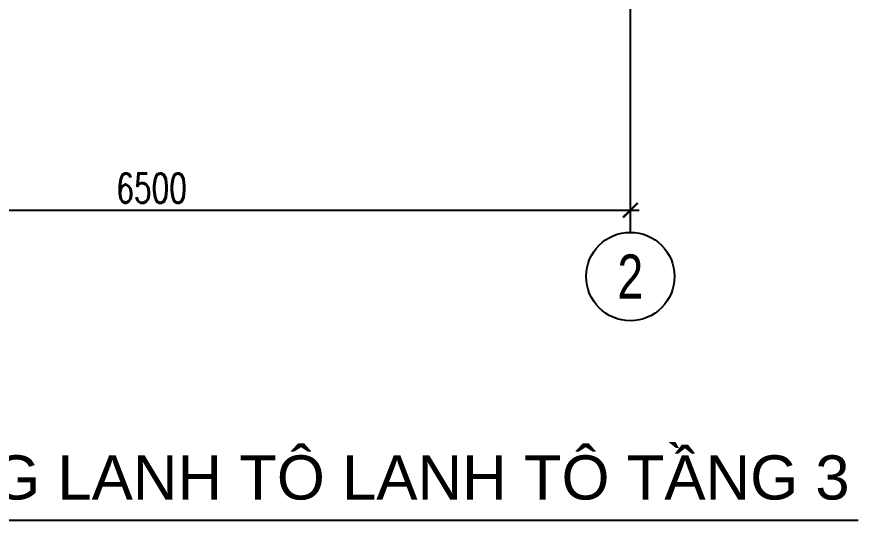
# Model space of a CAD drawing. Header units: millimetres. Extents: x -529861 to -223882, y -171969 to 61504.
# Drawn here: x -428697 to -422986, y -137656 to -134237 of the extents above; entities that cross this region are included whole.
import ezdxf
from ezdxf.enums import TextEntityAlignment as Align

# ---------------------------------------------------------------- set-up
doc = ezdxf.new("R2010")
doc.units = ezdxf.units.MM
doc.header["$LTSCALE"] = 5000
doc.linetypes.add('CENTER', pattern=[2, 1.25, -0.25, 0.25, -0.25])
doc.layers.get('Defpoints').update_dxf_attribs({"color": 143})
for name, color, linetype in [('KCS_AXIS', 18, 'CENTER'), ('KCS_BORDER', 3, 'Continuous'), ('KCS_CHI', 1, 'Continuous'), ('KCS_DIM', 1, 'Continuous'), ('KCS_TEXT', 2, 'Continuous')]:
    doc.layers.add(name, color=color, linetype=linetype)
doc.layers.add('S-text', color=2, linetype='Continuous', lineweight=20)
doc.layers.add('S-TEXT35', color=3, linetype='Continuous', lineweight=30)
doc.styles.add('.VnArialH', font='')
doc.styles.add('s-text', font='vnsimli.shx', dxfattribs={"width": 0.7})
doc.styles.add('style1', font='arial.ttf', dxfattribs={"width": 0.75})
doc.styles.add('VNAVANTH', font='')
doc.styles.get('.VnArialH').set_extended_font_data('.VnArialH')
doc.styles.get('VNAVANTH').set_extended_font_data('.VnAvantH')
doc.dimstyles.new('1-100s', dxfattribs={"dimtxt": 200, "dimasz": 100, "dimexe": 60, "dimexo": 0, "dimgap": 50, "dimtad": 1, "dimdec": 0, "dimzin": 0, "dimdsep": 46, "dimtxsty": 's-text', "dimblk1": 'ARCHTICK', "dimblk2": 'ARCHTICK', "dimsah": 1, "dimcen": 80, "dimdle": 60, "dimclrd": 9, "dimclre": 9, "dimclrt": 2, "dimadec": 0, "dimazin": 0, "dimtfac": 0.0001, "dimtdec": 0, "dimtix": 1, "dimtmove": 1, "dimatfit": 3, "dimldrblk": 'ARCHTICK', "dimfxl": 200, "dimtolj": 1, "dimtzin": 0, "dimarcsym": 0})

# ---------------------------------------------------------------- blocks, each defined once
blk = doc.blocks.new('_ArchTick')
at = {"color": 0, "linetype": 'ByBlock', "const_width": 0.15}
blk.add_lwpolyline([(-0.5, -0.5), (0.5, 0.5)], dxfattribs=at)
blk = doc.blocks.new('*D1159')
at = {"layer": 'Defpoints', "color": 0, "ltscale": 1500, "transparency": 16777216}
for p in [(-30105.3, -46735.7), (-23605.3, -46735.7), (-23605.3, -48211.7)]:
    blk.add_point(p, dxfattribs=at)
at = {"layer": 'KCS_DIM', "color": 9, "lineweight": -2, "ltscale": 1500, "transparency": 16777216}
for p, q in [((-30105.3, -46735.7), (-30105.3, -48271.7)), ((-23605.3, -46735.7), (-23605.3, -48271.7)), ((-30165.3, -48211.7), (-23545.3, -48211.7))]:
    blk.add_line(p, q, dxfattribs=at)
at = {"layer": 'KCS_DIM', "color": 9, "lineweight": -2, "ltscale": 1500, "transparency": 16777216, "xscale": 100, "yscale": 100, "zscale": 100, "rotation": 180}
blk.add_blockref('_ArchTick', (-30105.3, -48211.7), dxfattribs=at)
at = {"layer": 'KCS_DIM', "color": 9, "lineweight": -2, "ltscale": 1500, "transparency": 16777216, "xscale": 100, "yscale": 100, "zscale": 100}
blk.add_blockref('_ArchTick', (-23605.3, -48211.7), dxfattribs=at)
at = {"layer": 'KCS_DIM', "color": 2, "ltscale": 1500, "transparency": 16777216, "insert": (-26855.3, -48061.7), "char_height": 200, "attachment_point": 5, "style": 's-text'}
blk.add_mtext('\\A1;6500', dxfattribs=at)
blk = doc.blocks.new('*U1320')
blk.add_line((1.004, 0.004), (141.48, 0))
at = {"layer": 'S-TEXT35', "style": 'VNAVANTH'}
for tag, p in [('VIET_NAME', (21.637, 3.329)), ('ENGLISH_NAME', (21.637, -7.829))]:
    blk.add_attdef(tag, p, '', height=5, dxfattribs=at)
for tag, height, p in [('VIEW-NUMBER', 5, (10.04, 1.5)), ('SHEET_NUMBER', 2.5, (10.036, -5))]:
    blk.add_attdef(tag, text='', height=height, dxfattribs=at).set_placement(p, align=Align.CENTER)
blk = doc.blocks.new('2-LUOI TRUC')
at = {"layer": 'KCS_CHI', "ltscale": 1500}
blk.add_line((-23605.3, -48211.7), (-23605.3, -48361.7), dxfattribs=at)
blk.add_circle((-23605.3, -48661.7), 300, dxfattribs=at)
at = {"layer": 'KCS_TEXT', "color": 4, "ltscale": 1500, "style": 'style1', "width": 0.75}
blk.add_text('2', height=300, dxfattribs=at).set_placement((-23605.3, -48661.7), align=Align.MIDDLE_CENTER)
at = {"layer": 'KCS_DIM', "ltscale": 1500}
dim = blk.add_linear_dim(base=(-23605.3, -48211.7), p1=(-30105.3, -46735.7), p2=(-23605.3, -46735.7), dimstyle='1-100s', dxfattribs=at)
dim.commit()
dim.dimension.update_dxf_attribs({"geometry": '*D1159', "text_midpoint": (-26855.3, -48061.7)})
blk = doc.blocks.new('2-MBC')
at = {"layer": 'KCS_AXIS'}
blk.add_blockref('2-LUOI TRUC', (29995.3, 46027.5), dxfattribs=at)

msp = doc.modelspace()

# ---------------------------------------------------------------- block references
ref = msp.add_blockref('*U1320', (-432080.66, -137655.68), dxfattribs=dict(xscale=64.285713, yscale=64.285713, zscale=64.285713))
ref.add_attrib('VIET_NAME', 'MÆT B»NG lanh t« lanh t« tÇng 3', (-430727.19, -137515.51), dxfattribs={"layer": 'S-text', "height": 300, "style": '.VnArialH'})
at = {"layer": 'KCS_BORDER', "ltscale": 1500}
msp.add_blockref('2-MBC', (-430922.45, -133366.65), dxfattribs=at)

doc.saveas('drawing.dxf')
